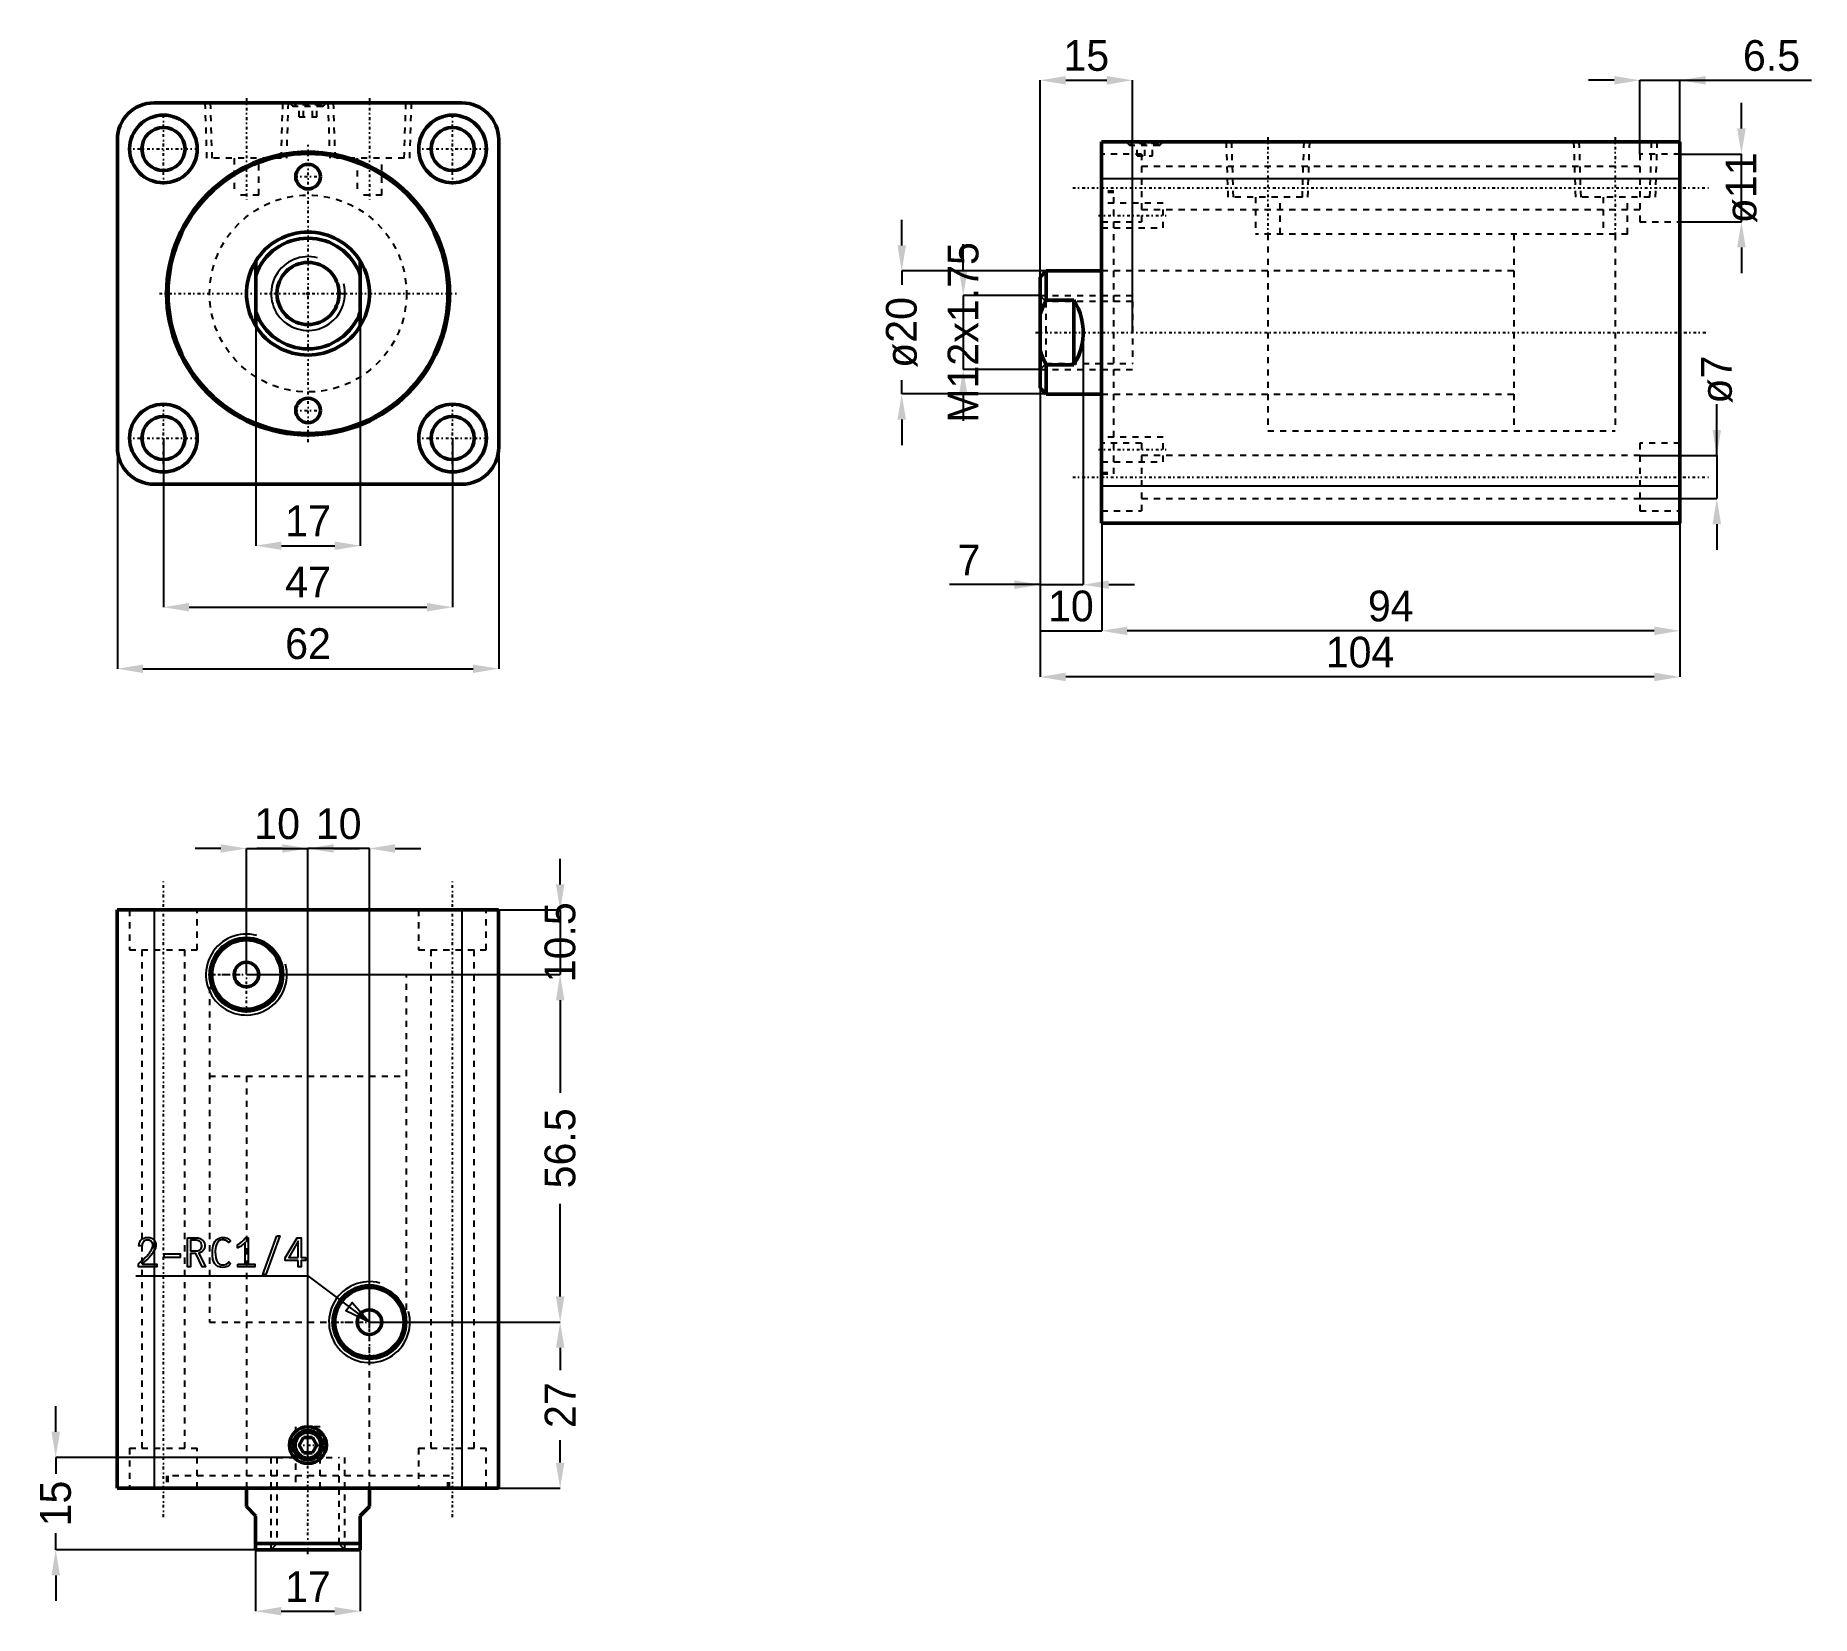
# Model space of a CAD drawing. Header units: millimetres. Extents: x -44 to 244, y -215 to 42.
import ezdxf

# ---------------------------------------------------------------- set-up
doc = ezdxf.new("R2010")
doc.units = ezdxf.units.MM
doc.linetypes.add('Center', pattern=[1.5, 0.45, -0.5, 0.05, -0.5])
doc.linetypes.add('Dashed', pattern=[2, 1, -1])
for name, color, linetype, lineweight in [('2d ConnectionPoints', 7, 'Continuous', 50), ('AM_0', 7, 'Continuous', 50), ('AM_4', 3, 'Continuous', 25), ('AM_5', 3, 'Continuous', 25), ('AM_7', 7, 'Center', 25), ('AM_9', 6, 'Dashed', 25)]:
    doc.layers.add(name, color=color, linetype=linetype, lineweight=lineweight)
doc.dimstyles.new('ISO-25', dxfattribs={"dimtxt": 2.5, "dimasz": 2.5, "dimexe": 1.25, "dimexo": 0.625, "dimtad": 1, "dimtxsty": 'Standard', "dimcen": 2.5, "dimadec": 0, "dimazin": 0, "dimtfac": 1, "dimtmove": 0, "dimatfit": 3, "dimfxl": 1, "dimarcsym": 0})

# ---------------------------------------------------------------- blocks, each defined once
blk = doc.blocks.new('1_RODcxhc_a_sd_32_40_IN_0_in_CXHC_A_IN_SD_32_40ST_0__CN_0')
at = {"layer": 'AM_0'}
for p, q in [((-8.5, -5.27), (-8.5, 5.27)), ((8.5, 5.27), (8.5, -5.27))]:
    blk.add_line(p, q, dxfattribs=at)
for points in [[(-8.5, 5.27), (-8.93, 4.51), (-9.29, 3.71), (-9.57, 2.89), (-9.79, 2.04), (-9.93, 1.18), (-10, 0.31), (-9.98, -0.56), (-9.9, -1.43), (-9.74, -2.29), (-9.5, -3.13), (-9.19, -3.94), (-8.81, -4.73), (-8.5, -5.27)], [(8.5, -5.27), (8.93, -4.51), (9.29, -3.71), (9.57, -2.89), (9.79, -2.04), (9.93, -1.18), (10, -0.31), (9.98, 0.56), (9.9, 1.43), (9.74, 2.29), (9.5, 3.13), (9.19, 3.94), (8.81, 4.73), (8.5, 5.27)]]:
    blk.add_lwpolyline(points, dxfattribs=at)
blk.add_circle((0, 0), 5.05, dxfattribs=at)
for radius, start, end in [(10, 31.7883, 148.2117), (9, 19.1881, 160.8119), (9, 199.1881, 340.8119), (10, 211.7883, 328.2117)]:
    blk.add_arc((0, 0), radius, start, end, dxfattribs=at)
at = {"layer": 'AM_5'}
blk.add_arc((0, 0), 6, 75, 15, dxfattribs=at)
blk = doc.blocks.new('2_bodycxhc_a_sd_32_40_0_in_CXHC_A_IN_SD_32_40ST_0__CN_0')
at = {"layer": 'AM_0'}
for p, q in [((25, 31), (-25, 31)), ((-31, 25), (-31, -25)), ((31, -25), (31, 25)), ((-25, -31), (25, -31))]:
    blk.add_line(p, q, dxfattribs=at)
for centre, radius in [((-23.5, 23.5), 5.5), ((23.5, 23.5), 5.5), ((-23.5, 23.5), 3.5), ((23.5, 23.5), 3.5), ((0, 0), 23), ((0, 0), 22.75), ((0, 19), 2), ((0, -19), 2), ((-23.5, -23.5), 5.5), ((-23.5, -23.5), 3.5), ((23.5, -23.5), 5.5), ((23.5, -23.5), 3.5)]:
    blk.add_circle(centre, radius, dxfattribs=at)
for centre, start, end in [((-25, 25), 90, 180), ((25, 25), 0, 90), ((-25, -25), 180, 270), ((25, -25), 270, 360)]:
    blk.add_arc(centre, 6, start, end, dxfattribs=at)
at = {"layer": 'AM_5', "linetype": 'Dashed'}
for p, q in [((-16.77, 31), (-16.48, 22)), ((-3.23, 31), (-3.52, 22)), ((3.23, 31), (3.52, 22)), ((16.77, 31), (16.48, 22))]:
    blk.add_line(p, q, dxfattribs=at)
at = {"layer": 'AM_7'}
for p, q in [((-23.5, 17.73), (-23.5, 29.27)), ((-10, 31.75), (-10, 15.25)), ((0, 31.03), (0, 30.37)), ((10, 31.75), (10, 15.25)), ((23.5, 17.73), (23.5, 29.27)), ((-29.27, 23.5), (-17.73, 23.5)), ((0, -24.15), (0, 24.15)), ((17.73, 23.5), (29.27, 23.5)), ((-2.1, 19), (2.1, 19)), ((-24.15, 0), (24.15, 0)), ((-23.5, -29.27), (-23.5, -17.73)), ((-2.1, -19), (2.1, -19)), ((23.5, -29.27), (23.5, -17.73)), ((-29.27, -23.5), (-17.73, -23.5)), ((17.73, -23.5), (29.27, -23.5))]:
    blk.add_line(p, q, dxfattribs=at)
at = {"layer": 'AM_9'}
for p, q in [((-15.91, 31), (-15.63, 22)), ((-4.37, 22), (-4.09, 31)), ((-3, 31), (-2.4, 30.4)), ((-2.1, 30.7), (-2.4, 30.4)), ((2.4, 30.4), (-2.4, 30.4)), ((2.1, 30.7), (-2.1, 30.7)), ((-1.44, 28.7), (-1.44, 30.7)), ((-0.72, 28.7), (-0.72, 30.7)), ((0.72, 28.7), (0.72, 30.7)), ((1.44, 28.7), (1.44, 30.7)), ((2.4, 30.4), (2.1, 30.7)), ((2.4, 30.4), (3, 31)), ((4.09, 31), (4.37, 22)), ((15.63, 22), (15.91, 31)), ((-1.44, 28.7), (1.44, 28.7)), ((-4.37, 22), (-15.63, 22)), ((-12, 22), (-12, 16)), ((-8, 16), (-8, 22)), ((15.63, 22), (4.37, 22)), ((8, 22), (8, 16)), ((12, 16), (12, 22)), ((-8, 16), (-12, 16)), ((12, 16), (8, 16))]:
    blk.add_line(p, q, dxfattribs=at)
blk.add_circle((0, 0), 16, dxfattribs=at)
blk = doc.blocks.new('*D3')
at = {"layer": 'AM_5', "color": 0, "lineweight": -2}
for p, q in [((-23.5, -23.5), (-23.5, -51)), ((23.5, -23.5), (23.5, -51)), ((-19.33, -51), (19.33, -51))]:
    blk.add_line(p, q, dxfattribs=at)
at = {"layer": 'AM_5', "color": 0}
for points in [[(-19.33, -50.31), (-19.33, -51.69), (-23.5, -51)], [(19.33, -51.69), (19.33, -50.31), (23.5, -51)]]:
    blk.add_solid(points, dxfattribs=at)
at = {"layer": 'Defpoints', "color": 0}
for p in [(-23.5, -23.5), (23.5, -23.5), (23.5, -51)]:
    blk.add_point(p, dxfattribs=at)
at = {"layer": 'AM_5', "color": 0, "insert": (0, -46.91), "char_height": 5, "attachment_point": 5}
blk.add_mtext('47', dxfattribs=at)
blk = doc.blocks.new('*D4')
at = {"layer": 'AM_5', "color": 0, "lineweight": -2}
for p, q in [((-31, -25), (-31, -61)), ((31, -25), (31, -61)), ((-26.83, -61), (26.83, -61))]:
    blk.add_line(p, q, dxfattribs=at)
at = {"layer": 'AM_5', "color": 0}
for points in [[(-26.83, -60.31), (-26.83, -61.69), (-31, -61)], [(26.83, -61.69), (26.83, -60.31), (31, -61)]]:
    blk.add_solid(points, dxfattribs=at)
at = {"layer": 'Defpoints', "color": 0}
for p in [(-31, -25), (31, -25), (31, -61)]:
    blk.add_point(p, dxfattribs=at)
at = {"layer": 'AM_5', "color": 0, "insert": (0, -56.95), "char_height": 5, "attachment_point": 5}
blk.add_mtext('62', dxfattribs=at)
blk = doc.blocks.new('*D5')
at = {"layer": 'AM_5', "color": 0, "lineweight": -2}
for p, q in [((-8.5, 0), (-8.5, -41)), ((8.5, 0), (8.5, -41)), ((-4.33, -41), (4.33, -41))]:
    blk.add_line(p, q, dxfattribs=at)
at = {"layer": 'AM_5', "color": 0}
for points in [[(-4.33, -40.31), (-4.33, -41.69), (-8.5, -41)], [(4.33, -41.69), (4.33, -40.31), (8.5, -41)]]:
    blk.add_solid(points, dxfattribs=at)
at = {"layer": 'Defpoints', "color": 0}
for p in [(-8.5, 0), (8.5, 0), (8.5, -41)]:
    blk.add_point(p, dxfattribs=at)
at = {"layer": 'AM_5', "color": 0, "insert": (0, -36.95), "char_height": 5, "attachment_point": 5}
blk.add_mtext('17', dxfattribs=at)
blk = doc.blocks.new('1_RODcxhc_a_sd_32_40_IN_0_in_CXHC_A_IN_SD_32_40ST_0__CN_2')
at = {"layer": 'AM_0'}
for p, q in [((-9, 10), (-10, 9)), ((-10, 9), (-10, -9)), ((0, 10), (-9, 10)), ((-9, 10), (-9, 5.27)), ((-4.5, 5.27), (-9, 5.27)), ((-4.5, 5.27), (-4.5, -5.27)), ((-9, -5.27), (-4.5, -5.27)), ((-9, -5.27), (-9, -10)), ((-10, -9), (-9, -10)), ((-9, -10), (0, -10))]:
    blk.add_line(p, q, dxfattribs=at)
for points in [[(-9, 5.27), (-9.55, 4.14), (-10, 2.96)], [(-4.5, -5.27), (-4.07, -4.51), (-3.71, -3.71), (-3.43, -2.89), (-3.21, -2.04), (-3.07, -1.18), (-3, -0.31), (-3.02, 0.56), (-3.1, 1.43), (-3.26, 2.29), (-3.5, 3.13), (-3.81, 3.94), (-4.19, 4.73), (-4.5, 5.27)], [(-10, -2.96), (-9.55, -4.13), (-9, -5.27)]]:
    blk.add_lwpolyline(points, dxfattribs=at)
at = {"layer": 'AM_5', "linetype": 'Dashed'}
for p, q in [((-10, 6), (5, 6)), ((-10, -6), (5, -6))]:
    blk.add_line(p, q, dxfattribs=at)
at = {"layer": 'AM_9'}
for p, q in [((83.5, 16), (67, 16)), ((67, 16), (67, -16)), ((83.5, 16), (83.5, -16)), ((67, 10), (0, 10)), ((-9.05, 5.05), (-10, 6)), ((5, 5.05), (-9.05, 5.05)), ((-9.05, 5.05), (-9.05, -5.05)), ((5, 5.05), (5, -5.05)), ((-10, -6), (-9.05, -5.05)), ((-9.05, -5.05), (5, -5.05)), ((0, -10), (67, -10)), ((67, -16), (83.5, -16))]:
    blk.add_line(p, q, dxfattribs=at)
blk = doc.blocks.new('2_bodycxhc_a_sd_32_40_0_in_CXHC_A_IN_SD_32_40ST_0__CN_2')
at = {"layer": 'AM_0'}
for p, q in [((94, 31), (0, 31)), ((0, -31), (0, 31)), ((94, -31), (94, 31)), ((94, -31), (0, -31))]:
    blk.add_line(p, q, dxfattribs=at)
at = {"layer": 'AM_4'}
for p, q in [((94, 25), (0, 25)), ((94, -25), (0, -25))]:
    blk.add_line(p, q, dxfattribs=at)
at = {"layer": 'AM_5', "linetype": 'Dashed'}
for p, q in [((20.23, 31), (20.52, 22)), ((33.77, 31), (33.48, 22)), ((76.73, 31), (77.02, 22)), ((90.27, 31), (89.98, 22))]:
    blk.add_line(p, q, dxfattribs=at)
at = {"layer": 'AM_7'}
for p, q in [((7, 31.03), (7, 30.37)), ((27, 31.75), (27, 15.25)), ((83.5, 31.75), (83.5, 15.25)), ((-4.7, 23.5), (98.7, 23.5)), ((-0.5, 19), (10.5, 19)), ((-10.75, 0), (98.7, 0)), ((-0.5, -19), (10.5, -19)), ((-4.7, -23.5), (98.7, -23.5))]:
    blk.add_line(p, q, dxfattribs=at)
at = {"layer": 'AM_9'}
for p, q in [((6.5, 29), (0, 29)), ((4, 31), (4.6, 30.4)), ((4.9, 30.7), (4.6, 30.4)), ((9.4, 30.4), (4.6, 30.4)), ((9.1, 30.7), (4.9, 30.7)), ((5.75, 28.7), (5.75, 30.7)), ((6.5, 29), (6.5, 18)), ((7, 28.7), (7, 30.7)), ((8.25, 28.7), (8.25, 30.7)), ((9.4, 30.4), (9.1, 30.7)), ((9.4, 30.4), (10, 31)), ((21.09, 31), (21.37, 22)), ((32.63, 22), (32.91, 31)), ((77.59, 31), (77.87, 22)), ((94, 29), (87.5, 29)), ((87.5, 29), (87.5, 18)), ((89.13, 22), (89.41, 31)), ((5.75, 28.7), (8.25, 28.7)), ((87.5, 27), (6.5, 27)), ((2, 23), (0, 23)), ((2, 22.75), (0, 22.75)), ((10, 21), (0, 21)), ((2, -23), (2, 23)), ((10, 17), (10, 21)), ((32.63, 22), (21.37, 22)), ((25, 22), (25, 16)), ((29, 16), (29, 22)), ((89.13, 22), (77.87, 22)), ((81.5, 22), (81.5, 16)), ((85.5, 16), (85.5, 22)), ((0, 18), (6.5, 18)), ((6.5, 20), (87.5, 20)), ((87.5, 18), (94, 18)), ((0, 17), (10, 17)), ((85.5, 16), (25, 16)), ((27, 16), (27, -16)), ((83.5, 16), (83.5, -16)), ((27, 10), (0, 10)), ((0, -10), (27, -10)), ((10, -17), (0, -17)), ((10, -21), (10, -17)), ((27, -16), (83.5, -16)), ((6.5, -18), (0, -18)), ((6.5, -18), (6.5, -29)), ((87.5, -20), (6.5, -20)), ((94, -18), (87.5, -18)), ((87.5, -18), (87.5, -29)), ((0, -21), (10, -21)), ((0, -22.75), (2, -22.75)), ((0, -23), (2, -23)), ((6.5, -27), (87.5, -27)), ((0, -29), (6.5, -29)), ((87.5, -29), (94, -29))]:
    blk.add_line(p, q, dxfattribs=at)
blk = doc.blocks.new('*D19')
at = {"layer": 'AM_5', "color": 0, "lineweight": -2}
for p, q in [((96.51, 7.83), (96.51, 12)), ((120.01, 3.67), (96.51, 3.67)), ((96.51, 3.67), (96.51, 1.42)), ((96.51, -16.33), (96.51, -14.08)), ((120.01, -16.33), (96.51, -16.33)), ((96.51, -20.5), (96.51, -24.67))]:
    blk.add_line(p, q, dxfattribs=at)
at = {"layer": 'AM_5', "color": 0}
for points in [[(95.81, 7.83), (97.2, 7.83), (96.51, 3.67)], [(97.2, -20.5), (95.81, -20.5), (96.51, -16.33)]]:
    blk.add_solid(points, dxfattribs=at)
at = {"layer": 'Defpoints', "color": 0}
for p in [(120.01, 3.67), (96.51, -16.33), (120.01, -16.33)]:
    blk.add_point(p, dxfattribs=at)
at = {"layer": 'AM_5', "color": 0, "insert": (96.51, -6.33), "char_height": 5, "attachment_point": 5, "rotation": 90}
blk.add_mtext('ø20', dxfattribs=at)
blk = doc.blocks.new('*D20')
at = {"layer": 'AM_5', "color": 0, "lineweight": -2}
for p, q in [((119.01, -6.33), (119.01, -47.33)), ((126.01, -6.33), (126.01, -47.33)), ((119.01, -47.33), (104.29, -47.33)), ((119.01, -47.33), (126.01, -47.33)), ((130.17, -47.33), (134.34, -47.33))]:
    blk.add_line(p, q, dxfattribs=at)
at = {"layer": 'AM_5', "color": 0}
for points in [[(114.84, -48.03), (114.84, -46.64), (119.01, -47.33)], [(130.17, -46.64), (130.17, -48.03), (126.01, -47.33)]]:
    blk.add_solid(points, dxfattribs=at)
at = {"layer": 'Defpoints', "color": 0}
for p in [(119.01, -6.33), (126.01, -6.33), (126.01, -47.33)]:
    blk.add_point(p, dxfattribs=at)
at = {"layer": 'AM_5', "color": 0, "insert": (107.46, -43.33), "char_height": 5, "attachment_point": 5}
blk.add_mtext('7', dxfattribs=at)
blk = doc.blocks.new('*D21')
at = {"layer": 'AM_5', "color": 0, "lineweight": -2}
for p, q in [((119.01, -6.33), (119.01, -54.83)), ((129.01, -31.33), (129.01, -54.83)), ((119.01, -54.83), (129.01, -54.83))]:
    blk.add_line(p, q, dxfattribs=at)
at = {"layer": 'Defpoints', "color": 0}
for p in [(119.01, -6.33), (129.01, -31.33), (129.01, -54.83)]:
    blk.add_point(p, dxfattribs=at)
at = {"layer": 'AM_5', "color": 0, "insert": (124.01, -50.83), "char_height": 5, "attachment_point": 5}
blk.add_mtext('10', dxfattribs=at)
blk = doc.blocks.new('*D22')
at = {"layer": 'AM_5', "color": 0, "lineweight": -2}
for p, q in [((129.01, -31.33), (129.01, -54.83)), ((223.01, -37.33), (223.01, -54.83)), ((218.84, -54.83), (133.17, -54.83))]:
    blk.add_line(p, q, dxfattribs=at)
at = {"layer": 'AM_5', "color": 0}
for points in [[(133.17, -54.14), (133.17, -55.53), (129.01, -54.83)], [(218.84, -55.53), (218.84, -54.14), (223.01, -54.83)]]:
    blk.add_solid(points, dxfattribs=at)
at = {"layer": 'Defpoints', "color": 0}
for p in [(129.01, -31.33), (223.01, -37.33), (129.01, -54.83)]:
    blk.add_point(p, dxfattribs=at)
at = {"layer": 'AM_5', "color": 0, "insert": (176.01, -50.83), "char_height": 5, "attachment_point": 5}
blk.add_mtext('94', dxfattribs=at)
blk = doc.blocks.new('*D23')
at = {"layer": 'AM_5', "color": 0, "lineweight": -2}
for p, q in [((119.01, -6.33), (119.01, -62.33)), ((223.01, -37.33), (223.01, -62.33)), ((218.84, -62.33), (123.17, -62.33))]:
    blk.add_line(p, q, dxfattribs=at)
at = {"layer": 'AM_5', "color": 0}
for points in [[(123.17, -61.64), (123.17, -63.03), (119.01, -62.33)], [(218.84, -63.03), (218.84, -61.64), (223.01, -62.33)]]:
    blk.add_solid(points, dxfattribs=at)
at = {"layer": 'Defpoints', "color": 0}
for p in [(119.01, -6.33), (223.01, -37.33), (119.01, -62.33)]:
    blk.add_point(p, dxfattribs=at)
at = {"layer": 'AM_5', "color": 0, "insert": (171.01, -58.33), "char_height": 5, "attachment_point": 5}
blk.add_mtext('104', dxfattribs=at)
blk = doc.blocks.new('*D24')
at = {"layer": 'AM_5', "color": 0, "lineweight": -2}
for p, q in [((229.01, -26.33), (229.01, -18)), ((216.51, -26.33), (229.01, -26.33)), ((229.01, -26.33), (229.01, -33.33)), ((216.51, -33.33), (229.01, -33.33)), ((229.01, -37.5), (229.01, -41.67))]:
    blk.add_line(p, q, dxfattribs=at)
at = {"layer": 'AM_5', "color": 0}
for points in [[(228.31, -22.17), (229.7, -22.17), (229.01, -26.33)], [(229.7, -37.5), (228.31, -37.5), (229.01, -33.33)]]:
    blk.add_solid(points, dxfattribs=at)
at = {"layer": 'Defpoints', "color": 0}
for p in [(216.51, -26.33), (216.51, -33.33), (229.01, -33.33)]:
    blk.add_point(p, dxfattribs=at)
at = {"layer": 'AM_5', "color": 0, "insert": (229.01, -14), "char_height": 5, "attachment_point": 5, "rotation": 90}
blk.add_mtext('ø7', dxfattribs=at)
blk = doc.blocks.new('*D25')
at = {"layer": 'AM_5', "color": 0, "lineweight": -2}
for p, q in [((233.01, 26.83), (233.01, 31)), ((223.01, 22.67), (233.01, 22.67)), ((233.01, 11.67), (233.01, 22.67)), ((223.01, 11.67), (233.01, 11.67)), ((233.01, 7.5), (233.01, 3.33))]:
    blk.add_line(p, q, dxfattribs=at)
at = {"layer": 'AM_5', "color": 0}
for points in [[(232.31, 26.83), (233.7, 26.83), (233.01, 22.67)], [(233.7, 7.5), (232.31, 7.5), (233.01, 11.67)]]:
    blk.add_solid(points, dxfattribs=at)
at = {"layer": 'Defpoints', "color": 0}
for p in [(223.01, 22.67), (233.01, 22.67), (223.01, 11.67)]:
    blk.add_point(p, dxfattribs=at)
at = {"layer": 'AM_5', "color": 0, "insert": (233.01, 17.17), "char_height": 5, "attachment_point": 5, "rotation": 90}
blk.add_mtext('ø11', dxfattribs=at)
blk = doc.blocks.new('*D26')
at = {"layer": 'AM_5', "color": 0, "lineweight": -2}
for p, q in [((212.34, 34.67), (208.17, 34.67)), ((216.51, 22.67), (216.51, 34.67)), ((216.51, 34.67), (223.01, 34.67)), ((223.01, 22.67), (223.01, 34.67)), ((223.01, 34.67), (244.4, 34.67))]:
    blk.add_line(p, q, dxfattribs=at)
at = {"layer": 'AM_5', "color": 0}
for points in [[(212.34, 33.97), (212.34, 35.36), (216.51, 34.67)], [(227.17, 35.36), (227.17, 33.97), (223.01, 34.67)]]:
    blk.add_solid(points, dxfattribs=at)
at = {"layer": 'Defpoints', "color": 0}
for p in [(223.01, 34.67), (216.51, 22.67), (223.01, 22.67)]:
    blk.add_point(p, dxfattribs=at)
at = {"layer": 'AM_5', "color": 0, "insert": (237.9, 38.67), "char_height": 5, "attachment_point": 5}
blk.add_mtext('6.5', dxfattribs=at)
blk = doc.blocks.new('*D27')
at = {"layer": 'AM_5', "color": 0, "lineweight": -2}
for p, q in [((119.01, -6.33), (119.01, 34.67)), ((123.17, 34.67), (129.84, 34.67)), ((134.01, -6.33), (134.01, 34.67))]:
    blk.add_line(p, q, dxfattribs=at)
at = {"layer": 'AM_5', "color": 0}
for points in [[(123.17, 35.36), (123.17, 33.97), (119.01, 34.67)], [(129.84, 33.97), (129.84, 35.36), (134.01, 34.67)]]:
    blk.add_solid(points, dxfattribs=at)
at = {"layer": 'Defpoints', "color": 0}
for p in [(134.01, 34.67), (119.01, -6.33), (134.01, -6.33)]:
    blk.add_point(p, dxfattribs=at)
at = {"layer": 'AM_5', "color": 0, "insert": (126.51, 38.67), "char_height": 5, "attachment_point": 5}
blk.add_mtext('15', dxfattribs=at)
blk = doc.blocks.new('*D28')
at = {"layer": 'AM_5', "color": 0, "lineweight": -2}
for p, q in [((106.51, 3.83), (106.51, 8)), ((119.01, -0.33), (106.51, -0.33)), ((106.51, -0.33), (106.51, -12.33)), ((119.01, -12.33), (106.51, -12.33)), ((106.51, -16.5), (106.51, -20.67))]:
    blk.add_line(p, q, dxfattribs=at)
at = {"layer": 'AM_5', "color": 0}
for points in [[(105.81, 3.83), (107.2, 3.83), (106.51, -0.33)], [(107.2, -16.5), (105.81, -16.5), (106.51, -12.33)]]:
    blk.add_solid(points, dxfattribs=at)
at = {"layer": 'Defpoints', "color": 0}
for p in [(119.01, -0.33), (106.51, -12.33), (119.01, -12.33)]:
    blk.add_point(p, dxfattribs=at)
at = {"layer": 'AM_5', "color": 0, "insert": (106.51, -6.33), "char_height": 5, "attachment_point": 5, "rotation": 90}
blk.add_mtext('M12x1.75', dxfattribs=at)
blk = doc.blocks.new('1_RODcxhc_a_sd_32_40_IN_0_in_CXHC_A_IN_SD_32_40ST_0__CN_4')
at = {"layer": 'AM_0'}
for p, q in [((-10, 0), (-10, -3)), ((10, -3), (10, 0)), ((-8.5, -4.5), (-10, -3)), ((-8.5, -10), (-8.5, -4.5)), ((10, -3), (8.5, -4.5)), ((8.5, -4.5), (8.5, -10)), ((-8.5, -9), (8.5, -9)), ((-8.5, -10), (8.5, -10))]:
    blk.add_line(p, q, dxfattribs=at)
at = {"layer": 'AM_5', "linetype": 'Dashed'}
for p, q in [((-6, -10), (-6, 5)), ((6, -10), (6, 5))]:
    blk.add_line(p, q, dxfattribs=at)
at = {"layer": 'AM_7'}
blk.add_line((0, -10.75), (0, 98.7), dxfattribs=at)
at = {"layer": 'AM_9'}
for p, q in [((-16, 83.5), (16, 83.5)), ((-16, 83.5), (-16, 67)), ((16, 67), (16, 83.5)), ((-16, 67), (16, 67)), ((-10, 67), (-10, 0)), ((10, 0), (10, 67)), ((-5.053, 5), (5.053, 5)), ((-5.053, 5), (-5.053, -9.053)), ((5.053, -9.053), (5.053, 5)), ((-5.053, -9.053), (-6, -10)), ((-5.053, -9.053), (5.053, -9.053)), ((6, -10), (5.053, -9.053))]:
    blk.add_line(p, q, dxfattribs=at)
blk = doc.blocks.new('2_bodycxhc_a_sd_32_40_0_in_CXHC_A_IN_SD_32_40ST_0__CN_4')
at = {"layer": 'AM_0'}
for p, q in [((-31, 94), (-31, 0)), ((31, 94), (-31, 94)), ((31, 94), (31, 0)), ((-0.72, 8.25), (-1.44, 7)), ((-1.44, 7), (-0.72, 5.75)), ((0.72, 8.25), (-0.72, 8.25)), ((1.44, 7), (0.72, 8.25)), ((0.72, 5.75), (1.44, 7)), ((-0.72, 5.75), (0.72, 5.75)), ((31, 0), (-31, 0))]:
    blk.add_line(p, q, dxfattribs=at)
for centre, radius in [((-10, 83.5), 5.91), ((-10, 83.5), 5.63), ((-10, 83.5), 2), ((10, 27), 5.91), ((10, 27), 5.63), ((10, 27), 2), ((0, 7), 3), ((0, 7), 2.4), ((0, 7), 2.1)]:
    blk.add_circle(centre, radius, dxfattribs=at)
at = {"layer": 'AM_4'}
for p, q in [((-25, 94), (-25, 0)), ((25, 94), (25, 0))]:
    blk.add_line(p, q, dxfattribs=at)
at = {"layer": 'AM_5'}
for centre in [(-10, 83.5), (10, 27)]:
    blk.add_arc(centre, 6.58, 75, 15, dxfattribs=at)
at = {"layer": 'AM_7'}
for p, q in [((-23.5, -4.7), (-23.5, 98.7)), ((23.5, -4.7), (23.5, 98.7)), ((-10, 77.29), (-10, 89.71)), ((-16.21, 83.5), (-3.79, 83.5)), ((10, 20.79), (10, 33.21)), ((3.79, 27), (16.21, 27)), ((-3.15, 7), (3.15, 7))]:
    blk.add_line(p, q, dxfattribs=at)
at = {"layer": 'AM_9'}
for p, q in [((-29, 94), (-29, 87.5)), ((-18, 87.5), (-18, 94)), ((18, 94), (18, 87.5)), ((29, 87.5), (29, 94)), ((-29, 87.5), (-18, 87.5)), ((-27, 87.5), (-27, 6.5)), ((-20, 6.5), (-20, 87.5)), ((18, 87.5), (29, 87.5)), ((20, 87.5), (20, 6.5)), ((27, 6.5), (27, 87.5)), ((-16, 83.5), (16, 83.5)), ((-16, 83.5), (-16, 27)), ((16, 27), (16, 83.5)), ((-16, 27), (16, 27)), ((-10, 27), (-10, 0)), ((10, 0), (10, 27)), ((2, 10), (-2, 10)), ((-2, 10), (-2, 0)), ((2, 0), (2, 10)), ((-29, 6.5), (-18, 6.5)), ((-29, 6.5), (-29, 0)), ((-18, 0), (-18, 6.5)), ((18, 6.5), (29, 6.5)), ((18, 6.5), (18, 0)), ((29, 0), (29, 6.5)), ((23, 2), (-23, 2)), ((-23, 2), (-23, 0)), ((-22.75, 2), (-22.75, 0)), ((22.75, 0), (22.75, 2)), ((23, 0), (23, 2))]:
    blk.add_line(p, q, dxfattribs=at)
blk = doc.blocks.new('*D40')
at = {"layer": 'AM_5', "color": 0, "lineweight": -2}
for p, q in [((-8.52, -204.22), (-8.52, -214.22)), ((8.48, -204.22), (8.48, -214.22)), ((-4.35, -214.22), (4.31, -214.22))]:
    blk.add_line(p, q, dxfattribs=at)
at = {"layer": 'AM_5', "color": 0}
for points in [[(-4.35, -213.53), (-4.35, -214.91), (-8.52, -214.22)], [(4.31, -214.91), (4.31, -213.53), (8.48, -214.22)]]:
    blk.add_solid(points, dxfattribs=at)
at = {"layer": 'Defpoints', "color": 0}
for p in [(-8.52, -204.22), (8.48, -204.22), (8.48, -214.22)]:
    blk.add_point(p, dxfattribs=at)
at = {"layer": 'AM_5', "color": 0, "insert": (-0.02, -210.22), "char_height": 5, "attachment_point": 5}
blk.add_mtext('17', dxfattribs=at)
blk = doc.blocks.new('*D41')
at = {"layer": 'AM_5', "color": 0, "lineweight": -2}
for p, q in [((-41.02, -185.05), (-41.02, -180.89)), ((-0.02, -189.22), (-41.02, -189.22)), ((-41.02, -189.22), (-41.02, -191.89)), ((-41.02, -204.22), (-41.02, -201.55)), ((-8.52, -204.22), (-41.02, -204.22)), ((-41.02, -208.39), (-41.02, -212.55))]:
    blk.add_line(p, q, dxfattribs=at)
at = {"layer": 'AM_5', "color": 0}
for points in [[(-41.71, -185.05), (-40.32, -185.05), (-41.02, -189.22)], [(-40.32, -208.39), (-41.71, -208.39), (-41.02, -204.22)]]:
    blk.add_solid(points, dxfattribs=at)
at = {"layer": 'Defpoints', "color": 0}
for p in [(-41.02, -189.22), (-0.02, -189.22), (-8.52, -204.22)]:
    blk.add_point(p, dxfattribs=at)
at = {"layer": 'AM_5', "color": 0, "insert": (-41.02, -196.72), "char_height": 5, "attachment_point": 5, "rotation": 90}
blk.add_mtext('15', dxfattribs=at)
blk = doc.blocks.new('*D42')
at = {"layer": 'AM_5', "color": 0, "lineweight": -2}
for p, q in [((9.98, -167.22), (40.98, -167.22)), ((40.98, -171.39), (40.98, -175.05)), ((40.98, -190.05), (40.98, -186.39)), ((30.98, -194.22), (40.98, -194.22))]:
    blk.add_line(p, q, dxfattribs=at)
at = {"layer": 'AM_5', "color": 0}
for points in [[(41.68, -171.39), (40.29, -171.39), (40.98, -167.22)], [(40.29, -190.05), (41.68, -190.05), (40.98, -194.22)]]:
    blk.add_solid(points, dxfattribs=at)
at = {"layer": 'Defpoints', "color": 0}
for p in [(9.98, -167.22), (40.98, -167.22), (30.98, -194.22)]:
    blk.add_point(p, dxfattribs=at)
at = {"layer": 'AM_5', "color": 0, "insert": (40.98, -180.72), "char_height": 5, "attachment_point": 5, "rotation": 90}
blk.add_mtext('27', dxfattribs=at)
blk = doc.blocks.new('*D43')
at = {"layer": 'AM_5', "color": 0, "lineweight": -2}
for p, q in [((-10.02, -110.72), (40.98, -110.72)), ((40.98, -114.89), (40.98, -129.97)), ((40.98, -163.05), (40.98, -147.97)), ((9.98, -167.22), (40.98, -167.22))]:
    blk.add_line(p, q, dxfattribs=at)
at = {"layer": 'AM_5', "color": 0}
for points in [[(41.68, -114.89), (40.29, -114.89), (40.98, -110.72)], [(40.29, -163.05), (41.68, -163.05), (40.98, -167.22)]]:
    blk.add_solid(points, dxfattribs=at)
at = {"layer": 'Defpoints', "color": 0}
for p in [(-10.02, -110.72), (9.98, -167.22), (40.98, -167.22)]:
    blk.add_point(p, dxfattribs=at)
at = {"layer": 'AM_5', "color": 0, "insert": (40.98, -138.97), "char_height": 5, "attachment_point": 5, "rotation": 90}
blk.add_mtext('56.5', dxfattribs=at)
blk = doc.blocks.new('*D44')
at = {"layer": 'AM_5', "color": 0, "lineweight": -2}
for p, q in [((40.98, -96.05), (40.98, -91.89)), ((23.48, -100.22), (40.98, -100.22)), ((40.98, -100.22), (40.98, -110.72)), ((-10.02, -110.72), (40.98, -110.72)), ((40.98, -114.89), (40.98, -119.05))]:
    blk.add_line(p, q, dxfattribs=at)
at = {"layer": 'AM_5', "color": 0}
for points in [[(40.29, -96.05), (41.68, -96.05), (40.98, -100.22)], [(41.68, -114.89), (40.29, -114.89), (40.98, -110.72)]]:
    blk.add_solid(points, dxfattribs=at)
at = {"layer": 'Defpoints', "color": 0}
for p in [(23.48, -100.22), (-10.02, -110.72), (40.98, -110.72)]:
    blk.add_point(p, dxfattribs=at)
at = {"layer": 'AM_5', "color": 0, "insert": (40.98, -105.47), "char_height": 5, "attachment_point": 5, "rotation": 90}
blk.add_mtext('10.5', dxfattribs=at)
blk = doc.blocks.new('*D45')
at = {"layer": 'AM_5', "color": 0, "lineweight": -2}
for p, q in [((-14.19, -90.22), (-18.35, -90.22)), ((-10.02, -110.72), (-10.02, -90.22)), ((-10.02, -90.22), (-0.02, -90.22)), ((-0.02, -189.22), (-0.02, -90.22)), ((4.15, -90.22), (8.31, -90.22))]:
    blk.add_line(p, q, dxfattribs=at)
at = {"layer": 'AM_5', "color": 0}
for points in [[(-14.19, -90.91), (-14.19, -89.53), (-10.02, -90.22)], [(4.15, -89.53), (4.15, -90.91), (-0.02, -90.22)]]:
    blk.add_solid(points, dxfattribs=at)
at = {"layer": 'Defpoints', "color": 0}
for p in [(-0.02, -90.22), (-10.02, -110.72), (-0.02, -189.22)]:
    blk.add_point(p, dxfattribs=at)
at = {"layer": 'AM_5', "color": 0, "insert": (-5.02, -86.22), "char_height": 5, "attachment_point": 5}
blk.add_mtext('10', dxfattribs=at)
blk = doc.blocks.new('*D46')
at = {"layer": 'AM_5', "color": 0, "lineweight": -2}
for p, q in [((-4.19, -90.22), (-8.35, -90.22)), ((-0.02, -189.22), (-0.02, -90.22)), ((9.98, -90.22), (-0.02, -90.22)), ((9.98, -167.22), (9.98, -90.22)), ((14.15, -90.22), (18.31, -90.22))]:
    blk.add_line(p, q, dxfattribs=at)
at = {"layer": 'AM_5', "color": 0}
for points in [[(-4.19, -90.91), (-4.19, -89.53), (-0.02, -90.22)], [(14.15, -89.53), (14.15, -90.91), (9.98, -90.22)]]:
    blk.add_solid(points, dxfattribs=at)
at = {"layer": 'Defpoints', "color": 0}
for p in [(-0.02, -90.22), (9.98, -167.22), (-0.02, -189.22)]:
    blk.add_point(p, dxfattribs=at)
at = {"layer": 'AM_5', "color": 0, "insert": (4.98, -86.22), "char_height": 5, "attachment_point": 5}
blk.add_mtext('10', dxfattribs=at)
blk = doc.blocks.new('*D47')
at = {"layer": 'AM_5', "color": 0, "lineweight": -2}
for p, q in [((-8.52, -204.22), (-8.52, -214.22)), ((8.48, -204.22), (8.48, -214.22)), ((-4.35, -214.22), (4.31, -214.22))]:
    blk.add_line(p, q, dxfattribs=at)
at = {"layer": 'AM_5', "color": 0}
for points in [[(-4.35, -213.53), (-4.35, -214.91), (-8.52, -214.22)], [(4.31, -214.91), (4.31, -213.53), (8.48, -214.22)]]:
    blk.add_solid(points, dxfattribs=at)
at = {"layer": 'Defpoints', "color": 0}
for p in [(-8.52, -204.22), (8.48, -204.22), (8.48, -214.22)]:
    blk.add_point(p, dxfattribs=at)
at = {"layer": 'AM_5', "color": 0, "insert": (-0.02, -210.22), "char_height": 5, "attachment_point": 5}
blk.add_mtext('17', dxfattribs=at)

msp = doc.modelspace()

# ---------------------------------------------------------------- linework, layer by layer
at = {"layer": '2d ConnectionPoints'}
for p in [(0, 0), (129.006, -6.335), (-0.019, -194.22)]:
    msp.add_point(p, dxfattribs=at)
at = {"layer": 'AM_5'}
for p, q in [((-28.019, -159.72), (-0.019, -159.72)), ((-0.019, -159.72), (9.981, -167.22))]:
    msp.add_line(p, q, dxfattribs=at)
for points in [[(-27.372, -157.609), (-27.372, -157.609), (-27.158, -157.414), (-26.853, -157.128), (-26.853, -157.128), (-26.568, -156.851), (-26.388, -156.672), (-26.388, -156.672), (-26.215, -156.491), (-25.968, -156.206), (-25.968, -156.206), (-25.736, -155.907), (-25.588, -155.698), (-25.588, -155.698), (-25.458, -155.49), (-25.318, -155.194), (-25.318, -155.194), (-25.242, -154.917), (-25.227, -154.743), (-25.227, -154.743), (-25.232, -154.645), (-25.255, -154.506), (-25.255, -154.506), (-25.298, -154.378), (-25.338, -154.297), (-25.338, -154.297), (-25.385, -154.223), (-25.469, -154.124), (-25.469, -154.124), (-25.568, -154.042), (-25.642, -153.995), (-25.642, -153.995), (-25.721, -153.957), (-25.847, -153.915), (-25.847, -153.915), (-25.981, -153.892), (-26.076, -153.888), (-26.076, -153.888), (-26.18, -153.892), (-26.328, -153.916), (-26.328, -153.916), (-26.465, -153.959), (-26.55, -153.998), (-26.55, -153.998), (-26.63, -154.047), (-26.735, -154.134), (-26.735, -154.134), (-26.825, -154.239), (-26.875, -154.319), (-26.875, -154.319), (-26.917, -154.406), (-26.963, -154.547), (-26.963, -154.547), (-26.988, -154.703), (-26.992, -154.814), (-27.48, -154.814), (-27.48, -154.814), (-27.472, -154.647), (-27.433, -154.415), (-27.433, -154.415), (-27.359, -154.205), (-27.291, -154.076), (-27.291, -154.076), (-27.211, -153.959), (-27.07, -153.805), (-27.07, -153.805), (-26.905, -153.678), (-26.783, -153.608), (-26.783, -153.608), (-26.652, -153.551), (-26.446, -153.489), (-26.446, -153.489), (-26.228, -153.456), (-26.076, -153.449), (-26.076, -153.449), (-25.933, -153.455), (-25.727, -153.487), (-25.727, -153.487), (-25.53, -153.545), (-25.403, -153.599), (-25.403, -153.599), (-25.283, -153.664), (-25.122, -153.783), (-25.122, -153.783), (-24.984, -153.927), (-24.904, -154.037), (-24.904, -154.037), (-24.837, -154.157), (-24.764, -154.353), (-24.764, -154.353), (-24.725, -154.567), (-24.717, -154.72), (-24.717, -154.72), (-24.728, -154.893), (-24.786, -155.16), (-24.786, -155.16), (-24.894, -155.433), (-24.993, -155.62), (-24.993, -155.62), (-25.108, -155.806), (-25.293, -156.075), (-25.293, -156.075), (-25.495, -156.332), (-25.639, -156.496), (-25.639, -156.496), (-25.793, -156.663), (-26.053, -156.934), (-26.053, -156.934), (-26.346, -157.23), (-26.56, -157.44), (-26.904, -157.778), (-24.577, -157.781), (-24.577, -158.22), (-27.545, -158.22), (-27.545, -157.765), (-27.372, -157.609)], [(-19.603, -153.508), (-18.232, -153.508), (-18.232, -153.508), (-18.091, -153.513), (-17.883, -153.542), (-17.883, -153.542), (-17.679, -153.595), (-17.546, -153.644), (-17.546, -153.644), (-17.418, -153.705), (-17.243, -153.819), (-17.243, -153.819), (-17.089, -153.959), (-16.998, -154.068), (-16.998, -154.068), (-16.921, -154.189), (-16.836, -154.392), (-16.836, -154.392), (-16.791, -154.621), (-16.782, -154.788), (-16.782, -154.788), (-16.793, -154.972), (-16.849, -155.223), (-16.849, -155.223), (-16.953, -155.441), (-17.049, -155.57), (-17.049, -155.57), (-17.162, -155.684), (-17.356, -155.829), (-17.356, -155.829), (-17.579, -155.941), (-17.744, -155.997), (-16.665, -158.253), (-17.192, -158.253), (-18.245, -156.075), (-18.316, -156.075), (-19.122, -156.075), (-19.122, -158.22), (-19.603, -158.22), (-19.603, -153.508)], [(-18.459, -155.653), (-18.459, -155.653), (-18.322, -155.65), (-18.131, -155.638), (-18.131, -155.638), (-17.959, -155.614), (-17.855, -155.593), (-17.855, -155.593), (-17.758, -155.563), (-17.627, -155.5), (-17.627, -155.5), (-17.512, -155.413), (-17.444, -155.342), (-17.444, -155.342), (-17.386, -155.259), (-17.323, -155.107), (-17.323, -155.107), (-17.289, -154.923), (-17.283, -154.782), (-17.283, -154.782), (-17.295, -154.602), (-17.357, -154.375), (-17.357, -154.375), (-17.473, -154.199), (-17.58, -154.111), (-17.58, -154.111), (-17.705, -154.041), (-17.914, -153.966), (-17.914, -153.966), (-18.151, -153.925), (-18.323, -153.917), (-19.122, -153.917), (-19.122, -155.653), (-18.459, -155.653)], [(-13.887, -158.331), (-13.887, -158.331), (-14.205, -158.306), (-14.618, -158.179), (-14.618, -158.179), (-14.955, -157.942), (-15.138, -157.723), (-15.138, -157.723), (-15.288, -157.457), (-15.45, -156.971), (-15.45, -156.971), (-15.538, -156.38), (-15.554, -155.929), (-15.554, -155.929), (-15.537, -155.453), (-15.443, -154.835), (-15.443, -154.835), (-15.268, -154.333), (-15.108, -154.062), (-15.108, -154.062), (-14.913, -153.841), (-14.564, -153.602), (-14.564, -153.602), (-14.146, -153.474), (-13.829, -153.449), (-13.829, -153.449), (-13.525, -153.472), (-13.123, -153.593), (-13.123, -153.593), (-12.788, -153.817), (-12.6, -154.024), (-12.912, -154.278), (-12.912, -154.278), (-13, -154.186), (-13.134, -154.071), (-13.134, -154.071), (-13.27, -153.985), (-13.362, -153.943), (-13.362, -153.943), (-13.454, -153.912), (-13.587, -153.877), (-13.587, -153.877), (-13.714, -153.859), (-13.796, -153.855), (-13.796, -153.855), (-13.981, -153.865), (-14.227, -153.913), (-14.227, -153.913), (-14.438, -154.003), (-14.558, -154.086), (-14.558, -154.086), (-14.664, -154.187), (-14.799, -154.369), (-14.799, -154.369), (-14.904, -154.59), (-14.958, -154.757), (-14.958, -154.757), (-15.001, -154.943), (-15.047, -155.255), (-15.047, -155.255), (-15.072, -155.609), (-15.077, -155.867), (-15.077, -155.867), (-15.065, -156.249), (-15.004, -156.749), (-15.004, -156.749), (-14.892, -157.164), (-14.787, -157.393), (-14.787, -157.393), (-14.658, -157.582), (-14.411, -157.787), (-14.411, -157.787), (-14.102, -157.897), (-13.861, -157.918), (-13.861, -157.918), (-13.608, -157.899), (-13.281, -157.799), (-13.281, -157.799), (-13.016, -157.612), (-12.873, -157.44), (-12.584, -157.7), (-12.584, -157.7), (-12.761, -157.927), (-13.105, -158.173), (-13.105, -158.173), (-13.543, -158.306), (-13.887, -158.331)], [(-11.411, -157.804), (-10.215, -157.804), (-10.215, -154.288), (-10.215, -154.288), (-10.28, -154.352), (-10.389, -154.453), (-10.389, -154.453), (-10.512, -154.559), (-10.602, -154.632), (-10.602, -154.632), (-10.696, -154.705), (-10.838, -154.808), (-10.838, -154.808), (-10.981, -154.904), (-11.077, -154.964), (-11.077, -154.964), (-11.17, -155.018), (-11.3, -155.084), (-11.3, -155.084), (-11.418, -155.131), (-11.489, -155.152), (-11.489, -154.658), (-11.489, -154.658), (-11.401, -154.616), (-11.261, -154.536), (-11.261, -154.536), (-11.113, -154.436), (-11.01, -154.358), (-11.01, -154.358), (-10.907, -154.274), (-10.756, -154.144), (-10.756, -154.144), (-10.611, -154.01), (-10.518, -153.917), (-10.518, -153.917), (-10.429, -153.826), (-10.311, -153.698), (-10.311, -153.698), (-10.209, -153.58), (-10.15, -153.508), (-9.734, -153.508), (-9.734, -157.804), (-8.649, -157.804), (-8.649, -158.22), (-11.411, -158.22), (-11.411, -157.804)], [(-5.088, -153.183), (-4.594, -153.183), (-6.875, -159.455), (-7.369, -159.455), (-5.088, -153.183)], [(-1.595, -157.18), (-3.701, -157.18), (-3.701, -156.758), (-1.783, -153.508), (-1.14, -153.508), (-1.14, -156.741), (-0.438, -156.741), (-0.438, -157.18), (-1.14, -157.18), (-1.14, -158.22), (-1.595, -158.22), (-1.595, -157.18)], [(-1.588, -156.741), (-1.588, -154.054), (-3.142, -156.741), (-1.588, -156.741)], [(-23.369, -156.127), (-20.769, -156.127), (-20.769, -156.712), (-23.369, -156.712), (-23.369, -156.127)], [(9.981, -167.22), (6.147, -165.387), (7.147, -164.054), (9.981, -167.22)]]:
    msp.add_lwpolyline(points, dxfattribs=at)

# ---------------------------------------------------------------- block references
for name, p in [('2_bodycxhc_a_sd_32_40_0_in_CXHC_A_IN_SD_32_40ST_0__CN_0', (0, 0)), ('2_bodycxhc_a_sd_32_40_0_in_CXHC_A_IN_SD_32_40ST_0__CN_2', (129.006, -6.335)), ('1_RODcxhc_a_sd_32_40_IN_0_in_CXHC_A_IN_SD_32_40ST_0__CN_0', (0, 0)), ('1_RODcxhc_a_sd_32_40_IN_0_in_CXHC_A_IN_SD_32_40ST_0__CN_2', (129.006, -6.335)), ('2_bodycxhc_a_sd_32_40_0_in_CXHC_A_IN_SD_32_40ST_0__CN_4', (-0.019, -194.22)), ('1_RODcxhc_a_sd_32_40_IN_0_in_CXHC_A_IN_SD_32_40ST_0__CN_4', (-0.019, -194.22))]:
    msp.add_blockref(name, p)

# ---------------------------------------------------------------- dimensions: what is measured, and where the dimension line sits
for base, p1, p2, text, override, picture, middle in [((134.006, 34.665), (119.006, -6.335), (134.006, -6.335), '15', {"dimtxt": 5, "dimasz": 4.166667, "dimexe": 0, "dimexo": 0, "dimgap": 1.5}, '*D27', (126.506, 34.665)), ((223.006, 34.665), (216.506, 22.665), (223.006, 22.665), '6.5', {"dimtxt": 5, "dimasz": 4.166667, "dimexe": 0, "dimexo": 0, "dimgap": 1.5}, '*D26', (237.895, 34.665)), ((8.5, -41), (-8.5, 0), (8.5, 0), '17', {"dimtxt": 5, "dimasz": 4.166667, "dimexe": 0, "dimexo": 0, "dimgap": 1.5}, '*D5', (0, -41)), ((126.006, -47.335), (119.006, -6.335), (126.006, -6.335), '7', {"dimtxt": 5, "dimasz": 4.166667, "dimexe": 0, "dimexo": 0, "dimgap": 1.5}, '*D20', (107.461, -47.335)), ((129.006, -54.835), (119.006, -6.335), (129.006, -31.335), '10', {"dimtxt": 5, "dimasz": 0, "dimexe": 0, "dimexo": 0, "dimgap": 1.5}, '*D21', (124.006, -54.835)), ((119.006, -62.335), (223.006, -37.335), (119.006, -6.335), '104', {"dimtxt": 5, "dimasz": 4.166667, "dimexe": 0, "dimexo": 0, "dimgap": 1.5}, '*D23', (171.006, -62.335)), ((31, -61), (-31, -25), (31, -25), '62', {"dimtxt": 5, "dimasz": 4.166667, "dimexe": 0, "dimexo": 0, "dimgap": 1.5}, '*D4', (0, -61)), ((23.5, -51), (-23.5, -23.5), (23.5, -23.5), '47', {"dimtxt": 5, "dimasz": 4.166667, "dimexe": 0, "dimexo": 0, "dimgap": 1.5}, '*D3', (0, -51)), ((129.006, -54.835), (223.006, -37.335), (129.006, -31.335), '94', {"dimtxt": 5, "dimasz": 4.166667, "dimexe": 0, "dimexo": 0, "dimgap": 1.5}, '*D22', (176.006, -54.835)), ((-0.019, -90.22), (-10.019, -110.72), (-0.019, -189.22), '10', {"dimtxt": 5, "dimasz": 4.166667, "dimexe": 0, "dimexo": 0, "dimgap": 1.5}, '*D45', (-5.019, -90.22)), ((-0.019, -90.22), (9.981, -167.22), (-0.019, -189.22), '10', {"dimtxt": 5, "dimasz": 4.166667, "dimexe": 0, "dimexo": 0, "dimgap": 1.5}, '*D46', (4.981, -90.22)), ((8.481, -214.22), (-8.519, -204.22), (8.481, -204.22), '17', {"dimtxt": 5, "dimasz": 4.166667, "dimexe": 0, "dimexo": 0, "dimgap": 1.5}, '*D40', (-0.019, -214.22)), ((8.481, -214.22), (-8.519, -204.22), (8.481, -204.22), '17', {"dimtxt": 5, "dimasz": 4.166667, "dimexe": 0, "dimexo": 0, "dimgap": 1.5}, '*D47', (-0.019, -214.22))]:
    dim = msp.add_linear_dim(base=base, p1=p1, p2=p2, text=text, dimstyle='ISO-25', override=override, dxfattribs=at)
    dim.commit()
    dim.dimension.update_dxf_attribs({"geometry": picture, "text_midpoint": middle, "dimtype": 160})
for base, p1, p2, text, picture, middle in [((233.006, 22.665), (223.006, 11.665), (223.006, 22.665), 'ø11', '*D25', (233.006, 17.165)), ((96.506, -16.335), (120.006, 3.665), (120.006, -16.335), 'ø20', '*D19', (96.506, -6.335)), ((106.506, -12.335), (119.006, -0.335), (119.006, -12.335), 'M12x1.75', '*D28', (106.506, -6.335)), ((229.006, -33.335), (216.506, -26.335), (216.506, -33.335), 'ø7', '*D24', (229.006, -14.002)), ((40.981, -110.72), (23.481, -100.22), (-10.019, -110.72), '10.5', '*D44', (40.981, -105.47)), ((40.981, -167.22), (-10.019, -110.72), (9.981, -167.22), '56.5', '*D43', (40.981, -138.97)), ((40.981, -167.22), (30.981, -194.22), (9.981, -167.22), '27', '*D42', (40.981, -180.72)), ((-41.019, -189.22), (-8.519, -204.22), (-0.019, -189.22), '15', '*D41', (-41.019, -196.72))]:
    dim = msp.add_linear_dim(base=base, p1=p1, p2=p2, angle=90, text=text, dimstyle='ISO-25', override={"dimtxt": 5, "dimasz": 4.166667, "dimexe": 0, "dimexo": 0, "dimgap": 1.5}, dxfattribs=at)
    dim.commit()
    dim.dimension.update_dxf_attribs({"geometry": picture, "text_midpoint": middle, "dimtype": 160, "text_rotation": 90})

doc.saveas('drawing.dxf')
